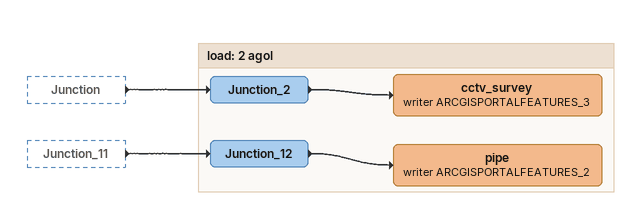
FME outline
Junction [outside]
    -> Junction_2
Junction_11 [outside]
    -> Junction_12

Bookmark: load: 2 agol
Junction_12
    -> pipe (writer ARCGISPORTALFEATURES_2)
pipe (writer ARCGISPORTALFEATURES_2)
Junction_2
    -> cctv_survey (writer ARCGISPORTALFEATURES_3)
cctv_survey (writer ARCGISPORTALFEATURES_3)
